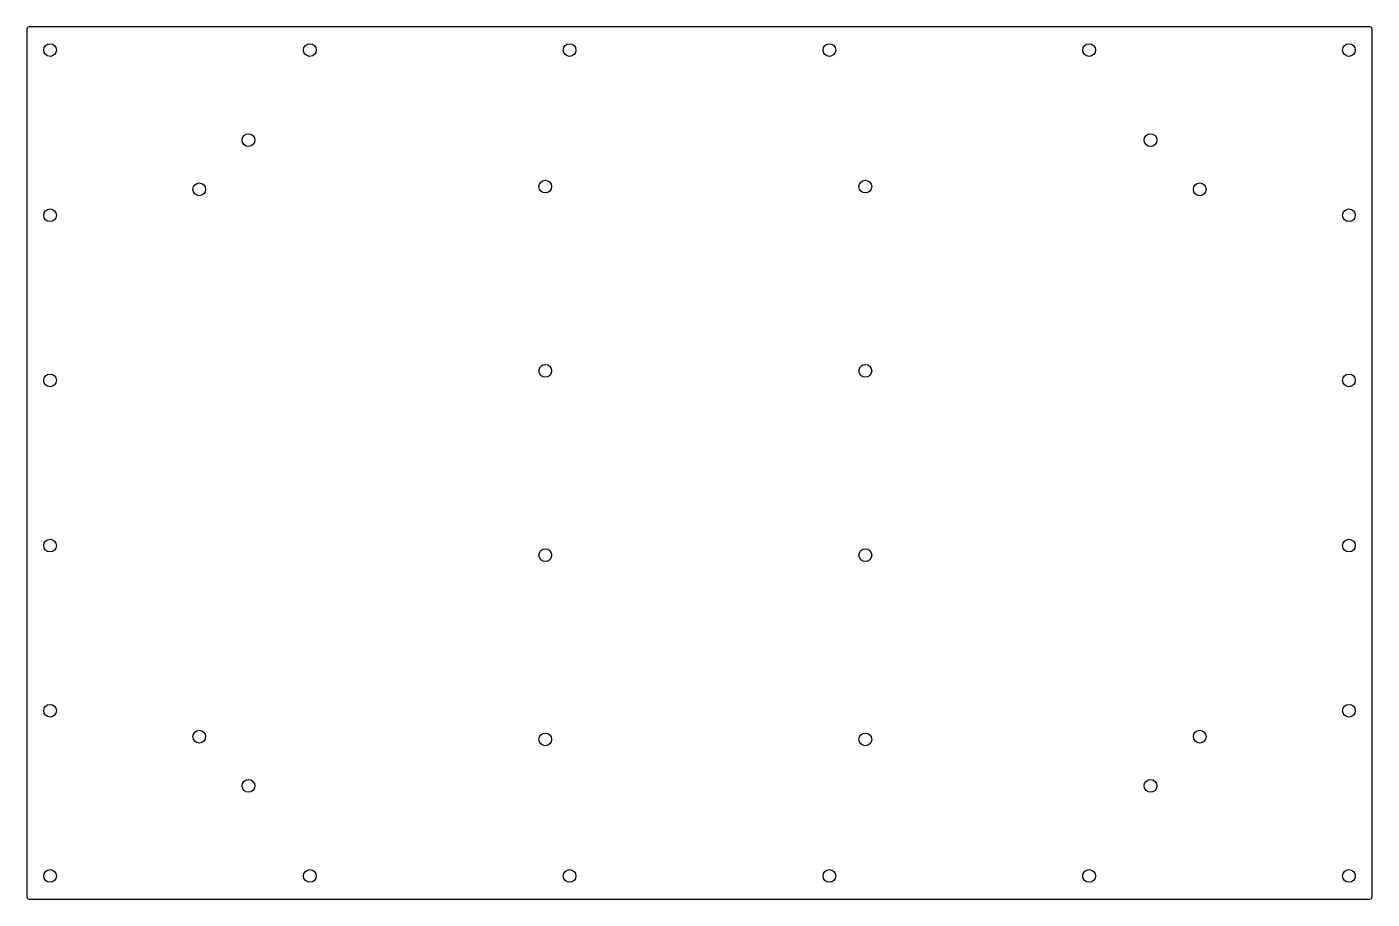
# Model space of a CAD drawing. Header units: millimetres. Extents: x -290 to 290, y -188 to 188.
import ezdxf

# ---------------------------------------------------------------- set-up
doc = ezdxf.new("R2010")
doc.units = ezdxf.units.MM

msp = doc.modelspace()

# ---------------------------------------------------------------- linework, layer by layer
at = {"color": 7, "linetype": 'Continuous', "lineweight": 25}
for p, q in [((-290, 187), (-290, -187)), ((289, 188), (-289, 188)), ((290, -187), (290, 187)), ((-289, -188), (289, -188))]:
    msp.add_line(p, q, dxfattribs=at)
for centre in [(-280, 178), (-168, 178), (-56, 178), (56, 178), (168, 178), (280, 178), (-194.46, 139.18), (194.46, 139.18), (-66.5, 119.18), (71.5, 119.18), (-215.68, 117.96), (215.68, 117.96), (-280, 106.8), (280, 106.8), (-66.5, 39.73), (71.5, 39.73), (-280, 35.6), (280, 35.6), (-280, -35.6), (280, -35.6), (-66.5, -39.73), (71.5, -39.73), (-280, -106.8), (280, -106.8), (-215.68, -117.96), (215.68, -117.96), (-66.5, -119.18), (71.5, -119.18), (-194.46, -139.18), (194.46, -139.18), (-280, -178), (-168, -178), (-56, -178), (56, -178), (168, -178), (280, -178)]:
    msp.add_circle(centre, 2.75, dxfattribs=at)
for centre, start, end in [((-289, 187), 90, 180), ((289, 187), 0, 90), ((-289, -187), 180, 270), ((289, -187), 270, 360)]:
    msp.add_arc(centre, 1, start, end, dxfattribs=at)

doc.saveas('drawing.dxf')
